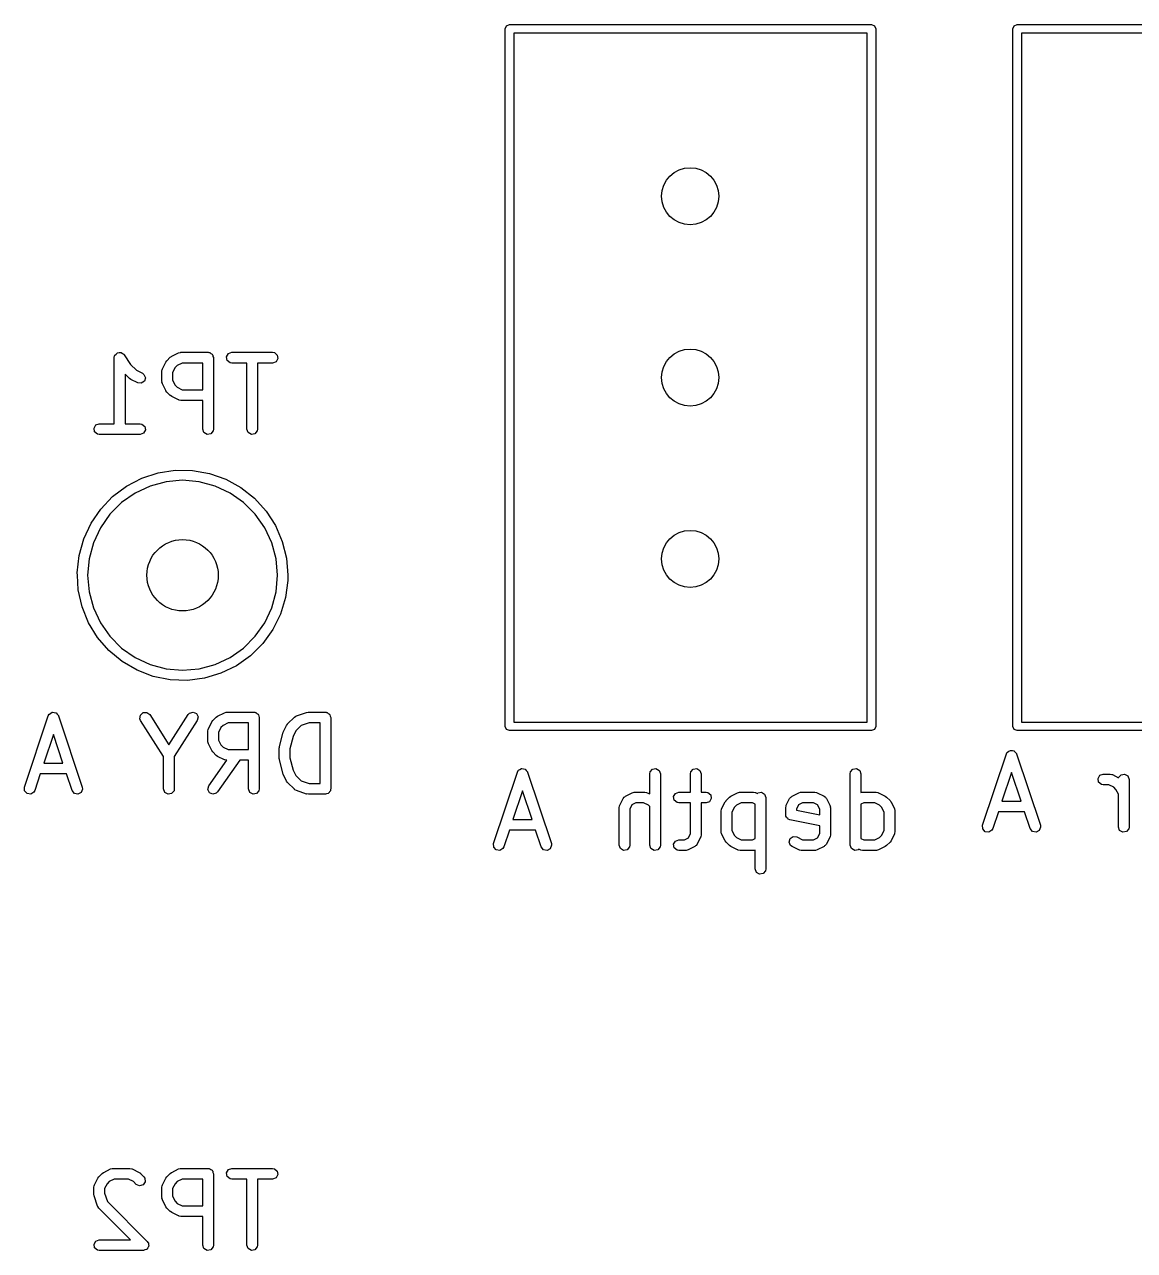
# Model space of a CAD drawing. Extents: x 62 to 228, y -146 to -46.
# Drawn here: x 82.88 to 98.42, y -129.47 to -112.3 of the extents above; entities that cross this region are included whole.
import ezdxf

# ---------------------------------------------------------------- set-up
doc = ezdxf.new("R2010")
doc.units = 0
doc.layers.add('BLACK', color=7, linetype='CONTINUOUS')

msp = doc.modelspace()

# ---------------------------------------------------------------- linework, layer by layer
at = {"layer": 'BLACK', "linetype": 'CONTINUOUS'}
for p, q in [((89.6101, -112.361), (89.6277, -112.319)), ((89.6101, -122.131), (89.6101, -112.361)), ((89.6277, -112.319), (89.6701, -112.301)), ((89.6701, -112.301), (94.7401, -112.301)), ((89.7301, -112.421), (89.7301, -122.071)), ((94.6801, -112.421), (89.7301, -112.421)), ((94.6801, -122.071), (94.6801, -112.421)), ((94.7401, -112.301), (94.7825, -112.319)), ((94.7825, -112.319), (94.8001, -112.361)), ((94.8001, -112.361), (94.8001, -122.131)), ((96.7221, -112.361), (96.7397, -112.319)), ((96.7221, -122.131), (96.7221, -112.361)), ((96.7397, -112.319), (96.7821, -112.301)), ((96.7821, -112.301), (101.852, -112.301)), ((96.8421, -112.421), (96.8421, -122.071)), ((101.792, -112.421), (96.8421, -112.421)), ((84.1413, -116.938), (84.1418, -116.934)), ((84.1418, -116.934), (84.1576, -116.919)), ((84.1576, -116.919), (84.1715, -116.902)), ((84.1715, -116.902), (84.1758, -116.902)), ((84.1758, -116.902), (84.1789, -116.899)), ((84.1789, -116.899), (84.2006, -116.897)), ((84.2006, -116.897), (84.2221, -116.894)), ((84.2221, -116.894), (84.2258, -116.896)), ((84.2258, -116.896), (84.2301, -116.895)), ((84.2301, -116.895), (84.2476, -116.908)), ((84.2476, -116.908), (84.2665, -116.919)), ((84.2665, -116.919), (84.268, -116.923)), ((84.268, -116.923), (84.2715, -116.926)), ((84.2715, -116.926), (84.3626, -117.062)), ((84.9374, -116.948), (85.0326, -116.9)), ((85.0326, -116.9), (85.0576, -116.893)), ((85.0576, -116.893), (85.062, -116.894)), ((85.062, -116.894), (85.0662, -116.892)), ((85.0662, -116.892), (85.4471, -116.892)), ((85.4471, -116.892), (85.4569, -116.894)), ((85.4569, -116.894), (85.4602, -116.894)), ((85.4602, -116.894), (85.4631, -116.895)), ((85.4631, -116.895), (85.4728, -116.897)), ((85.4728, -116.897), (85.4877, -116.909)), ((85.4877, -116.909), (85.5046, -116.919)), ((85.5046, -116.919), (85.5069, -116.926)), ((85.5069, -116.926), (85.5121, -116.93)), ((85.5121, -116.93), (85.5155, -116.949)), ((85.7066, -116.954), (85.7323, -116.91)), ((85.7323, -116.91), (85.7805, -116.892)), ((85.7805, -116.892), (86.3519, -116.892)), ((86.3519, -116.892), (86.3776, -116.897)), ((86.3776, -116.897), (86.4169, -116.93)), ((86.4169, -116.93), (86.4258, -116.98)), ((84.134, -116.967), (84.1386, -116.942)), ((84.134, -117.892), (84.134, -116.967)), ((84.1386, -116.942), (84.1413, -116.938)), ((84.3626, -117.062), (84.444, -117.144)), ((84.8086, -117.124), (84.8563, -117.029)), ((84.8563, -117.029), (84.8696, -117.011)), ((84.8696, -117.011), (84.8703, -117.01)), ((84.8703, -117.01), (84.9179, -116.962)), ((84.9179, -116.962), (84.9363, -116.949)), ((84.9363, -116.949), (84.9374, -116.948)), ((85.0154, -117.077), (84.985, -117.107)), ((85.0839, -117.042), (85.0154, -117.077)), ((85.3721, -117.042), (85.0839, -117.042)), ((85.3721, -117.416), (85.3721, -117.042)), ((85.5155, -116.949), (85.5221, -116.967)), ((85.5221, -116.967), (85.5221, -117.967)), ((85.7155, -117.005), (85.7066, -116.954)), ((85.7548, -117.038), (85.7155, -117.005)), ((85.7805, -117.042), (85.7548, -117.038)), ((85.9912, -117.042), (85.7805, -117.042)), ((85.9912, -117.967), (85.9912, -117.042)), ((86.3519, -117.042), (86.1412, -117.042)), ((86.1412, -117.042), (86.1412, -117.967)), ((86.4001, -117.025), (86.3519, -117.042)), ((86.4258, -116.98), (86.4001, -117.025)), ((84.3465, -117.259), (84.284, -117.196)), ((84.284, -117.196), (84.284, -117.892)), ((84.348, -117.259), (84.3465, -117.259)), ((84.366, -117.273), (84.348, -117.259)), ((84.4612, -117.32), (84.366, -117.273)), ((84.444, -117.144), (84.5283, -117.186)), ((84.5283, -117.186), (84.5492, -117.202)), ((84.5492, -117.202), (84.5696, -117.249)), ((84.5696, -117.249), (84.555, -117.298)), ((84.8007, -117.158), (84.8052, -117.132)), ((84.8007, -117.301), (84.8007, -117.158)), ((84.8052, -117.132), (84.8081, -117.129)), ((84.8081, -117.129), (84.8086, -117.124)), ((84.985, -117.107), (84.9507, -117.176)), ((84.9507, -117.176), (84.9507, -117.283)), ((84.5122, -117.326), (84.4612, -117.32)), ((84.555, -117.298), (84.5122, -117.326)), ((84.8022, -117.305), (84.8007, -117.301)), ((84.8012, -117.309), (84.8022, -117.305)), ((84.8086, -117.334), (84.8012, -117.309)), ((84.8563, -117.429), (84.8086, -117.334)), ((84.8574, -117.431), (84.8563, -117.429)), ((84.8703, -117.449), (84.8574, -117.431)), ((84.9179, -117.497), (84.8703, -117.449)), ((84.9507, -117.283), (84.985, -117.352)), ((84.985, -117.352), (85.0154, -117.382)), ((85.0154, -117.382), (85.0839, -117.416)), ((85.0839, -117.416), (85.3721, -117.416)), ((84.9194, -117.497), (84.9179, -117.497)), ((84.9374, -117.511), (84.9194, -117.497)), ((85.0326, -117.558), (84.9374, -117.511)), ((85.0371, -117.559), (85.0326, -117.558)), ((85.0405, -117.562), (85.0371, -117.559)), ((85.0662, -117.566), (85.0405, -117.562)), ((85.3721, -117.566), (85.0662, -117.566)), ((85.3721, -117.967), (85.3721, -117.566)), ((83.8495, -117.954), (83.8751, -117.91)), ((83.8584, -118.005), (83.8495, -117.954)), ((83.8751, -117.91), (83.9233, -117.892)), ((83.9233, -117.892), (84.134, -117.892)), ((84.284, -117.892), (84.4948, -117.892)), ((84.4948, -117.892), (84.5204, -117.897)), ((84.5204, -117.897), (84.5597, -117.93)), ((84.5597, -117.93), (84.5686, -117.98)), ((83.8977, -118.038), (83.8584, -118.005)), ((83.9233, -118.042), (83.8977, -118.038)), ((84.4948, -118.042), (83.9233, -118.042)), ((84.543, -118.025), (84.4948, -118.042)), ((84.5686, -117.98), (84.543, -118.025)), ((85.3897, -118.016), (85.3721, -117.967)), ((85.4341, -118.041), (85.3897, -118.016)), ((85.4846, -118.032), (85.4341, -118.041)), ((85.5176, -117.993), (85.4846, -118.032)), ((85.5221, -117.967), (85.5176, -117.993)), ((86.0087, -118.016), (85.9912, -117.967)), ((86.0532, -118.041), (86.0087, -118.016)), ((86.1037, -118.032), (86.0532, -118.041)), ((86.1367, -117.993), (86.1037, -118.032)), ((86.1412, -117.967), (86.1367, -117.993)), ((84.5184, -118.655), (84.7482, -118.58)), ((84.7482, -118.58), (84.9871, -118.544)), ((84.9871, -118.544), (85.2288, -118.547)), ((85.2288, -118.547), (85.4668, -118.589)), ((85.4668, -118.589), (85.6946, -118.67)), ((84.1107, -118.912), (84.304, -118.767)), ((84.304, -118.767), (84.5184, -118.655)), ((84.6351, -118.765), (84.425, -118.863)), ((84.859, -118.705), (84.6351, -118.765)), ((85.09, -118.685), (84.859, -118.705)), ((85.321, -118.705), (85.09, -118.685)), ((85.5449, -118.765), (85.321, -118.705)), ((85.755, -118.863), (85.5449, -118.765)), ((85.6946, -118.67), (85.9063, -118.786)), ((85.9063, -118.786), (86.0959, -118.936)), ((83.9437, -119.087), (84.1107, -118.912)), ((84.425, -118.863), (84.2351, -118.996)), ((85.9449, -118.996), (85.755, -118.863)), ((86.0959, -118.936), (86.2586, -119.115)), ((83.8075, -119.286), (83.9437, -119.087)), ((84.0711, -119.16), (83.9381, -119.35)), ((84.2351, -118.996), (84.0711, -119.16)), ((86.1089, -119.16), (85.9449, -118.996)), ((86.2419, -119.35), (86.1089, -119.16)), ((86.2586, -119.115), (86.3899, -119.318)), ((83.7057, -119.506), (83.8075, -119.286)), ((86.3899, -119.318), (86.4863, -119.54)), ((83.6411, -119.739), (83.7057, -119.506)), ((83.9381, -119.35), (83.8402, -119.56)), ((86.3398, -119.56), (86.2419, -119.35)), ((83.8402, -119.56), (83.7801, -119.784)), ((86.3999, -119.784), (86.3398, -119.56)), ((86.4863, -119.54), (86.5452, -119.774)), ((83.6154, -119.979), (83.6411, -119.739)), ((83.7801, -119.784), (83.7599, -120.015)), ((86.4201, -120.015), (86.3999, -119.784)), ((86.5452, -119.774), (86.565, -120.015)), ((83.6175, -120.015), (83.6154, -119.979)), ((83.6294, -120.22), (83.6175, -120.015)), ((83.7599, -120.015), (83.7801, -120.246)), ((86.3999, -120.246), (86.4201, -120.015)), ((86.565, -120.015), (86.5632, -120.087)), ((86.5632, -120.087), (86.5317, -120.327)), ((83.6825, -120.456), (83.6294, -120.22)), ((83.7801, -120.246), (83.8402, -120.47)), ((86.3398, -120.47), (86.3999, -120.246)), ((86.5317, -120.327), (86.4614, -120.558)), ((83.7734, -120.68), (83.6825, -120.456)), ((83.8402, -120.47), (83.9381, -120.68)), ((86.2419, -120.68), (86.3398, -120.47)), ((83.8997, -120.886), (83.7734, -120.68)), ((83.9381, -120.68), (84.0711, -120.87)), ((86.1089, -120.87), (86.2419, -120.68)), ((86.4614, -120.558), (86.3543, -120.775)), ((84.0711, -120.87), (84.2351, -121.034)), ((85.9449, -121.034), (86.1089, -120.87)), ((86.3543, -120.775), (86.2133, -120.971)), ((84.058, -121.069), (83.8997, -120.886)), ((84.2351, -121.034), (84.425, -121.167)), ((85.755, -121.167), (85.9449, -121.034)), ((86.2133, -120.971), (86.042, -121.142)), ((84.244, -121.223), (84.058, -121.069)), ((84.4527, -121.345), (84.244, -121.223)), ((84.425, -121.167), (84.6351, -121.265)), ((85.5449, -121.265), (85.755, -121.167)), ((86.042, -121.142), (85.8453, -121.282)), ((84.6785, -121.431), (84.4527, -121.345)), ((84.6351, -121.265), (84.859, -121.325)), ((84.859, -121.325), (85.09, -121.345)), ((85.09, -121.345), (85.321, -121.325)), ((85.321, -121.325), (85.5449, -121.265)), ((85.6282, -121.388), (85.3967, -121.458)), ((85.8453, -121.282), (85.6282, -121.388)), ((84.9154, -121.48), (84.6785, -121.431)), ((85.1569, -121.488), (84.9154, -121.48)), ((85.3967, -121.458), (85.1569, -121.488)), ((82.876, -122.984), (83.2093, -121.984)), ((83.2093, -121.984), (83.2217, -121.961)), ((83.2217, -121.961), (83.2236, -121.96)), ((83.2236, -121.96), (83.2244, -121.958)), ((83.2244, -121.958), (83.2452, -121.946)), ((83.2452, -121.946), (83.2654, -121.934)), ((83.2654, -121.934), (83.2676, -121.934)), ((83.2676, -121.934), (83.2695, -121.933)), ((83.2695, -121.933), (83.2927, -121.938)), ((83.2927, -121.938), (83.3162, -121.941)), ((83.3162, -121.941), (83.3176, -121.943)), ((83.3176, -121.943), (83.3197, -121.943)), ((83.3197, -121.943), (83.3345, -121.962)), ((83.3345, -121.962), (83.3502, -121.98)), ((83.3502, -121.98), (83.3503, -121.982)), ((83.3503, -121.982), (83.3516, -121.984)), ((83.3516, -121.984), (83.685, -122.984)), ((84.493, -122.024), (84.4997, -121.973)), ((84.5029, -122.048), (84.493, -122.024)), ((84.4997, -121.973), (84.5375, -121.938)), ((84.8245, -122.553), (84.5029, -122.048)), ((84.5375, -121.938), (84.5888, -121.936)), ((84.5888, -121.936), (84.6295, -121.967)), ((84.6295, -121.967), (84.8995, -122.391)), ((84.8995, -122.391), (85.1696, -121.967)), ((85.2961, -122.048), (84.9745, -122.553)), ((85.1696, -121.967), (85.1872, -121.948)), ((85.1872, -121.948), (85.2361, -121.932)), ((85.2361, -121.932), (85.2835, -121.952)), ((85.2835, -121.952), (85.3072, -121.998)), ((85.3072, -121.998), (85.2961, -122.048)), ((85.4515, -122.164), (85.4991, -122.069)), ((85.4991, -122.069), (85.5125, -122.051)), ((85.5125, -122.051), (85.5132, -122.05)), ((85.5132, -122.05), (85.5608, -122.002)), ((85.5608, -122.002), (85.5791, -121.989)), ((85.5791, -121.989), (85.5803, -121.988)), ((85.5803, -121.988), (85.6755, -121.94)), ((85.7268, -122.082), (85.6582, -122.117)), ((85.6755, -121.94), (85.7005, -121.933)), ((85.7005, -121.933), (85.7048, -121.934)), ((85.7048, -121.934), (85.709, -121.932)), ((85.709, -121.932), (86.09, -121.932)), ((86.015, -122.082), (85.7268, -122.082)), ((86.015, -122.456), (86.015, -122.082)), ((86.09, -121.932), (86.0997, -121.934)), ((86.0997, -121.934), (86.103, -121.934)), ((86.103, -121.934), (86.1059, -121.935)), ((86.1059, -121.935), (86.1157, -121.937)), ((86.1157, -121.937), (86.1306, -121.949)), ((86.1306, -121.949), (86.1475, -121.959)), ((86.1475, -121.959), (86.1498, -121.966)), ((86.1498, -121.966), (86.155, -121.97)), ((86.155, -121.97), (86.1583, -121.989)), ((86.1583, -121.989), (86.165, -122.007)), ((86.165, -122.007), (86.165, -123.007)), ((86.5608, -122.097), (86.656, -122.002)), ((86.656, -122.002), (86.6774, -121.987)), ((86.6774, -121.987), (86.6818, -121.987)), ((86.6818, -121.987), (86.6853, -121.984)), ((86.6853, -121.984), (86.8282, -121.936)), ((86.8641, -122.082), (86.7496, -122.121)), ((86.8282, -121.936), (86.8504, -121.933)), ((86.8504, -121.933), (86.8519, -121.932)), ((86.8519, -121.932), (87.09, -121.932)), ((87.015, -122.082), (86.8641, -122.082)), ((87.015, -122.932), (87.015, -122.082)), ((87.09, -121.932), (87.0997, -121.934)), ((87.0997, -121.934), (87.103, -121.934)), ((87.103, -121.934), (87.1059, -121.935)), ((87.1059, -121.935), (87.1157, -121.937)), ((87.1157, -121.937), (87.1306, -121.949)), ((87.1306, -121.949), (87.1475, -121.959)), ((87.1475, -121.959), (87.1498, -121.966)), ((87.1498, -121.966), (87.155, -121.97)), ((87.155, -121.97), (87.1583, -121.989)), ((87.1583, -121.989), (87.165, -122.007)), ((87.165, -122.007), (87.165, -123.007)), ((89.7301, -122.071), (94.6801, -122.071)), ((96.8421, -122.071), (101.792, -122.071)), ((83.2805, -122.245), (83.1464, -122.647)), ((83.4145, -122.647), (83.2805, -122.245)), ((85.4436, -122.198), (85.4481, -122.172)), ((85.4436, -122.341), (85.4436, -122.198)), ((85.4481, -122.172), (85.451, -122.169)), ((85.451, -122.169), (85.4515, -122.164)), ((85.6278, -122.147), (85.5936, -122.216)), ((85.5936, -122.216), (85.5936, -122.323)), ((85.6582, -122.117), (85.6278, -122.147)), ((86.4458, -122.418), (86.4934, -122.227)), ((86.4934, -122.227), (86.4987, -122.215)), ((86.4987, -122.215), (86.4991, -122.212)), ((86.4991, -122.212), (86.5467, -122.117)), ((86.5467, -122.117), (86.5601, -122.099)), ((86.5601, -122.099), (86.5608, -122.097)), ((86.6754, -122.195), (86.637, -122.272)), ((86.7496, -122.121), (86.6754, -122.195)), ((89.6277, -122.174), (89.6101, -122.131)), ((89.6701, -122.191), (89.6277, -122.174)), ((94.7401, -122.191), (89.6701, -122.191)), ((94.7825, -122.174), (94.7401, -122.191)), ((94.8001, -122.131), (94.7825, -122.174)), ((96.7397, -122.174), (96.7221, -122.131)), ((96.7821, -122.191), (96.7397, -122.174)), ((101.852, -122.191), (96.7821, -122.191)), ((85.4451, -122.345), (85.4436, -122.341)), ((85.4441, -122.349), (85.4451, -122.345)), ((85.4515, -122.374), (85.4441, -122.349)), ((85.4991, -122.469), (85.4515, -122.374)), ((85.5936, -122.323), (85.6278, -122.392)), ((85.6278, -122.392), (85.6582, -122.422)), ((85.6582, -122.422), (85.7268, -122.456)), ((86.4436, -122.436), (86.4462, -122.421)), ((86.4462, -122.421), (86.4458, -122.418)), ((86.637, -122.272), (86.5936, -122.445)), ((84.8245, -123.007), (84.8245, -122.553)), ((84.9745, -122.553), (84.9745, -123.007)), ((85.5003, -122.471), (85.4991, -122.469)), ((85.5132, -122.489), (85.5003, -122.471)), ((85.5608, -122.537), (85.5132, -122.489)), ((85.5623, -122.537), (85.5608, -122.537)), ((85.5803, -122.551), (85.5623, -122.537)), ((85.6755, -122.598), (85.5803, -122.551)), ((85.68, -122.599), (85.6755, -122.598)), ((85.6834, -122.602), (85.68, -122.599)), ((85.7268, -122.456), (86.015, -122.456)), ((86.4436, -122.579), (86.4436, -122.436)), ((86.4448, -122.582), (86.4436, -122.579)), ((86.4458, -122.597), (86.4448, -122.582)), ((86.4934, -122.787), (86.4458, -122.597)), ((86.5936, -122.445), (86.5936, -122.57)), ((86.5936, -122.57), (86.637, -122.743)), ((96.2968, -123.517), (96.6302, -122.517)), ((96.6302, -122.517), (96.6426, -122.494)), ((96.6426, -122.494), (96.6444, -122.493)), ((96.6444, -122.493), (96.6452, -122.491)), ((96.6452, -122.491), (96.666, -122.48)), ((96.666, -122.48), (96.6863, -122.467)), ((96.6863, -122.467), (96.6884, -122.468)), ((96.6884, -122.468), (96.6903, -122.467)), ((96.6903, -122.467), (96.7135, -122.471)), ((96.7135, -122.471), (96.737, -122.475)), ((96.737, -122.475), (96.7385, -122.476)), ((96.7385, -122.476), (96.7406, -122.477)), ((96.7406, -122.477), (96.7553, -122.495)), ((96.7553, -122.495), (96.7711, -122.513)), ((96.7711, -122.513), (96.7711, -122.515)), ((96.7711, -122.515), (96.7725, -122.517)), ((96.7725, -122.517), (97.1058, -123.517)), ((83.1464, -122.647), (83.4145, -122.647)), ((85.4571, -122.964), (85.708, -122.606)), ((85.891, -122.606), (85.58, -123.05)), ((85.708, -122.606), (85.6834, -122.602)), ((86.015, -122.606), (85.891, -122.606)), ((86.015, -123.007), (86.015, -122.606)), ((86.637, -122.743), (86.6754, -122.82)), ((89.4467, -123.771), (89.7801, -122.771)), ((89.7801, -122.771), (89.7925, -122.748)), ((89.7925, -122.748), (89.7943, -122.747)), ((89.7943, -122.747), (89.7951, -122.745)), ((89.7951, -122.745), (89.816, -122.734)), ((89.816, -122.734), (89.8362, -122.721)), ((89.8362, -122.721), (89.8383, -122.722)), ((89.8383, -122.722), (89.8402, -122.721)), ((89.8402, -122.721), (89.8635, -122.725)), ((89.8635, -122.725), (89.8869, -122.729)), ((89.8869, -122.729), (89.8884, -122.73)), ((89.8884, -122.73), (89.8905, -122.731)), ((89.8905, -122.731), (89.9052, -122.749)), ((89.9052, -122.749), (89.921, -122.767)), ((89.921, -122.767), (89.921, -122.769)), ((89.921, -122.769), (89.9224, -122.771)), ((89.9224, -122.771), (90.2557, -123.771)), ((91.6334, -122.795), (91.6379, -122.769)), ((91.6379, -122.769), (91.6709, -122.73)), ((91.6709, -122.73), (91.7214, -122.721)), ((91.7214, -122.721), (91.7658, -122.747)), ((91.7658, -122.747), (91.7834, -122.795)), ((92.2048, -122.795), (92.2093, -122.769)), ((92.2093, -122.769), (92.2423, -122.73)), ((92.2423, -122.73), (92.2928, -122.721)), ((92.2928, -122.721), (92.3372, -122.747)), ((92.3372, -122.747), (92.3548, -122.795)), ((94.4429, -122.795), (94.4474, -122.769)), ((94.4474, -122.769), (94.4804, -122.73)), ((94.4804, -122.73), (94.5309, -122.721)), ((94.5309, -122.721), (94.5753, -122.747)), ((94.5753, -122.747), (94.5929, -122.795)), ((83.0964, -122.797), (83.0183, -123.031)), ((83.4645, -122.797), (83.0964, -122.797)), ((83.5427, -123.031), (83.4645, -122.797)), ((86.4954, -122.79), (86.4934, -122.787)), ((86.4991, -122.803), (86.4954, -122.79)), ((86.5467, -122.898), (86.4991, -122.803)), ((86.5479, -122.899), (86.5467, -122.898)), ((86.5608, -122.918), (86.5479, -122.899)), ((86.656, -123.013), (86.5608, -122.918)), ((86.6754, -122.82), (86.7496, -122.894)), ((86.7496, -122.894), (86.8641, -122.932)), ((86.8641, -122.932), (87.015, -122.932)), ((91.6334, -123.078), (91.6334, -122.795)), ((91.7834, -122.795), (91.7834, -123.795)), ((92.2048, -123.053), (92.2048, -122.795)), ((92.3548, -122.795), (92.3548, -123.053)), ((94.4429, -123.795), (94.4429, -122.795)), ((94.5929, -122.795), (94.5929, -123.057)), ((96.7013, -122.778), (96.5673, -123.18)), ((96.8354, -123.18), (96.7013, -122.778)), ((97.9132, -122.861), (97.9388, -122.817)), ((97.9221, -122.912), (97.9132, -122.861)), ((97.9614, -122.945), (97.9221, -122.912)), ((97.9388, -122.817), (97.987, -122.799)), ((97.987, -122.799), (98.0823, -122.799)), ((98.0823, -122.799), (98.1079, -122.804)), ((98.1079, -122.804), (98.1114, -122.807)), ((98.1114, -122.807), (98.1158, -122.807)), ((98.1158, -122.807), (98.202, -122.85)), ((98.202, -122.85), (98.2023, -122.848)), ((98.2023, -122.848), (98.2352, -122.809)), ((98.2352, -122.809), (98.2858, -122.8)), ((98.2858, -122.8), (98.3302, -122.826)), ((98.3302, -122.826), (98.3477, -122.874)), ((98.3477, -122.874), (98.3477, -123.541)), ((82.8774, -123.035), (82.876, -122.984)), ((82.9114, -123.073), (82.8774, -123.035)), ((82.9622, -123.081), (82.9114, -123.073)), ((83.0059, -123.054), (82.9622, -123.081)), ((83.0183, -123.031), (83.0059, -123.054)), ((83.5745, -123.071), (83.5427, -123.031)), ((83.6248, -123.082), (83.5745, -123.071)), ((83.6699, -123.057), (83.6248, -123.082)), ((83.6888, -123.009), (83.6699, -123.057)), ((83.685, -122.984), (83.6888, -123.009)), ((84.8421, -123.056), (84.8245, -123.007)), ((84.8865, -123.081), (84.8421, -123.056)), ((84.937, -123.072), (84.8865, -123.081)), ((84.97, -123.033), (84.937, -123.072)), ((84.9745, -123.007), (84.97, -123.033)), ((85.4439, -123.014), (85.4571, -122.964)), ((85.4655, -123.06), (85.4439, -123.014)), ((85.512, -123.082), (85.4655, -123.06)), ((85.5616, -123.069), (85.512, -123.082)), ((85.58, -123.05), (85.5616, -123.069)), ((86.0325, -123.056), (86.015, -123.007)), ((86.077, -123.081), (86.0325, -123.056)), ((86.1275, -123.072), (86.077, -123.081)), ((86.1605, -123.033), (86.1275, -123.072)), ((86.165, -123.007), (86.1605, -123.033)), ((86.6601, -123.015), (86.656, -123.013)), ((86.6624, -123.019), (86.6601, -123.015)), ((86.6853, -123.031), (86.6624, -123.019)), ((86.8282, -123.079), (86.6853, -123.031)), ((86.8298, -123.078), (86.8282, -123.079)), ((86.8519, -123.082), (86.8298, -123.078)), ((87.09, -123.082), (86.8519, -123.082)), ((87.1083, -123.076), (87.09, -123.082)), ((87.1275, -123.072), (87.1083, -123.076)), ((87.1319, -123.067), (87.1275, -123.072)), ((87.1382, -123.065), (87.1319, -123.067)), ((87.148, -123.048), (87.1382, -123.065)), ((87.1605, -123.033), (87.148, -123.048)), ((87.1622, -123.023), (87.1605, -123.033)), ((87.1639, -123.02), (87.1622, -123.023)), ((87.165, -123.007), (87.1633, -123.017)), ((87.1633, -123.017), (87.1639, -123.02)), ((89.8512, -123.032), (89.7172, -123.434)), ((89.9853, -123.434), (89.8512, -123.032)), ((91.2861, -123.117), (91.2939, -123.109)), ((91.2939, -123.109), (91.3891, -123.061)), ((91.3891, -123.061), (91.4141, -123.054)), ((91.4141, -123.054), (91.4184, -123.055)), ((91.4184, -123.055), (91.4226, -123.053)), ((91.4226, -123.053), (91.5655, -123.053)), ((91.5655, -123.053), (91.5912, -123.058)), ((91.5912, -123.058), (91.5946, -123.061)), ((91.5946, -123.061), (91.599, -123.061)), ((91.599, -123.061), (91.6334, -123.078)), ((91.9678, -123.115), (91.9935, -123.071)), ((91.9767, -123.166), (91.9678, -123.115)), ((91.9935, -123.071), (92.0417, -123.053)), ((92.0417, -123.053), (92.2048, -123.053)), ((92.3548, -123.053), (92.4226, -123.053)), ((92.4226, -123.053), (92.4483, -123.058)), ((92.4483, -123.058), (92.4876, -123.091)), ((92.4876, -123.091), (92.4965, -123.141)), ((92.7506, -123.123), (92.7689, -123.11)), ((92.7689, -123.11), (92.7701, -123.109)), ((92.7701, -123.109), (92.8653, -123.061)), ((92.8653, -123.061), (92.8903, -123.054)), ((92.8903, -123.054), (92.8946, -123.055)), ((92.8946, -123.055), (92.8988, -123.053)), ((92.8988, -123.053), (93.0893, -123.053)), ((93.0893, -123.053), (93.115, -123.058)), ((93.115, -123.058), (93.1184, -123.061)), ((93.1184, -123.061), (93.1229, -123.061)), ((93.1229, -123.061), (93.1412, -123.07)), ((93.1412, -123.07), (93.1471, -123.063)), ((93.1471, -123.063), (93.1976, -123.054)), ((93.1976, -123.054), (93.242, -123.08)), ((93.242, -123.08), (93.2596, -123.128)), ((93.6195, -123.117), (93.6272, -123.109)), ((93.6272, -123.109), (93.7224, -123.061)), ((93.7224, -123.061), (93.7474, -123.054)), ((93.7474, -123.054), (93.7518, -123.055)), ((93.7518, -123.055), (93.756, -123.053)), ((93.756, -123.053), (93.9465, -123.053)), ((93.9465, -123.053), (93.9721, -123.058)), ((93.9721, -123.058), (93.9755, -123.061)), ((93.9755, -123.061), (93.98, -123.061)), ((93.98, -123.061), (94.0752, -123.109)), ((94.0752, -123.109), (94.0962, -123.124)), ((94.5929, -123.057), (94.6045, -123.054)), ((94.6045, -123.054), (94.6089, -123.055)), ((94.6089, -123.055), (94.6131, -123.053)), ((94.6131, -123.053), (94.8036, -123.053)), ((94.8036, -123.053), (94.8293, -123.058)), ((94.8293, -123.058), (94.8327, -123.061)), ((94.8327, -123.061), (94.8371, -123.061)), ((94.8371, -123.061), (94.9324, -123.109)), ((94.9324, -123.109), (94.9504, -123.122)), ((97.987, -122.949), (97.9614, -122.945)), ((98.0646, -122.949), (97.987, -122.949)), ((98.1331, -122.983), (98.0646, -122.949)), ((98.1635, -123.014), (98.1331, -122.983)), ((98.1977, -123.082), (98.1635, -123.014)), ((98.1977, -123.541), (98.1977, -123.082)), ((91.2048, -123.271), (91.2093, -123.245)), ((91.2048, -123.795), (91.2048, -123.271)), ((91.2093, -123.245), (91.2122, -123.242)), ((91.2122, -123.242), (91.2127, -123.237)), ((91.2127, -123.237), (91.2603, -123.142)), ((91.2603, -123.142), (91.2758, -123.121)), ((91.2758, -123.121), (91.2861, -123.117)), ((91.3833, -123.232), (91.3548, -123.289)), ((91.4404, -123.203), (91.3833, -123.232)), ((91.5478, -123.203), (91.4404, -123.203)), ((91.6163, -123.237), (91.5478, -123.203)), ((91.6334, -123.254), (91.6163, -123.237)), ((91.6334, -123.795), (91.6334, -123.254)), ((92.016, -123.199), (91.9767, -123.166)), ((92.0417, -123.203), (92.016, -123.199)), ((92.2048, -123.203), (92.0417, -123.203)), ((92.2048, -123.634), (92.2048, -123.203)), ((92.4226, -123.203), (92.3548, -123.203)), ((92.3548, -123.203), (92.3548, -123.652)), ((92.4709, -123.186), (92.4226, -123.203)), ((92.4965, -123.141), (92.4709, -123.186)), ((92.6408, -123.29), (92.6413, -123.285)), ((92.6413, -123.285), (92.6889, -123.19)), ((92.6889, -123.19), (92.7023, -123.172)), ((92.7023, -123.172), (92.7029, -123.17)), ((92.7029, -123.17), (92.7506, -123.123)), ((92.8176, -123.268), (92.7834, -123.336)), ((92.848, -123.237), (92.8176, -123.268)), ((92.9165, -123.203), (92.848, -123.237)), ((93.0716, -123.203), (92.9165, -123.203)), ((93.1096, -123.222), (93.0716, -123.203)), ((93.1096, -123.701), (93.1096, -123.222)), ((93.2596, -123.128), (93.2596, -124.128)), ((93.5381, -123.271), (93.5426, -123.245)), ((93.5381, -123.366), (93.5381, -123.271)), ((93.5426, -123.245), (93.5455, -123.242)), ((93.5455, -123.242), (93.546, -123.237)), ((93.546, -123.237), (93.5937, -123.142)), ((93.5937, -123.142), (93.6092, -123.121)), ((93.6092, -123.121), (93.6195, -123.117)), ((93.7166, -123.232), (93.6881, -123.289)), ((93.7737, -123.203), (93.7166, -123.232)), ((93.9288, -123.203), (93.7737, -123.203)), ((93.9858, -123.232), (93.9288, -123.203)), ((94.0143, -123.289), (93.9858, -123.232)), ((94.0962, -123.124), (94.1006, -123.134)), ((94.1006, -123.134), (94.1088, -123.142)), ((94.1088, -123.142), (94.1564, -123.237)), ((94.1564, -123.237), (94.1638, -123.262)), ((94.1638, -123.262), (94.1628, -123.267)), ((94.1628, -123.267), (94.1643, -123.271)), ((94.1643, -123.271), (94.1643, -123.652)), ((94.6308, -123.203), (94.5929, -123.222)), ((94.5929, -123.222), (94.5929, -123.701)), ((94.7859, -123.203), (94.6308, -123.203)), ((94.8544, -123.237), (94.7859, -123.203)), ((94.8848, -123.268), (94.8544, -123.237)), ((94.9191, -123.336), (94.8848, -123.268)), ((94.9504, -123.122), (94.9519, -123.123)), ((94.9519, -123.123), (94.9995, -123.17)), ((94.9995, -123.17), (95.0123, -123.189)), ((95.0123, -123.189), (95.0135, -123.19)), ((95.0135, -123.19), (95.0612, -123.285)), ((95.0612, -123.285), (95.0686, -123.31)), ((96.5673, -123.18), (96.8354, -123.18)), ((89.7172, -123.434), (89.9853, -123.434)), ((91.3548, -123.289), (91.3548, -123.795)), ((92.6334, -123.319), (92.6379, -123.293)), ((92.6334, -123.604), (92.6334, -123.319)), ((92.6379, -123.293), (92.6408, -123.29)), ((92.7834, -123.336), (92.7834, -123.587)), ((93.5424, -123.378), (93.5381, -123.366)), ((93.5421, -123.39), (93.5424, -123.378)), ((93.5509, -123.401), (93.5421, -123.39)), ((93.5557, -123.414), (93.5509, -123.401)), ((93.5664, -123.421), (93.5557, -123.414)), ((93.5741, -123.43), (93.5664, -123.421)), ((93.5984, -123.44), (93.5741, -123.43)), ((94.0143, -123.523), (93.5984, -123.44)), ((93.6881, -123.289), (93.6881, -123.305)), ((93.6881, -123.305), (94.0143, -123.37)), ((94.0143, -123.37), (94.0143, -123.289)), ((94.9191, -123.587), (94.9191, -123.336)), ((95.0686, -123.31), (95.0675, -123.314)), ((95.0675, -123.314), (95.0691, -123.319)), ((95.0691, -123.319), (95.0691, -123.604)), ((96.5173, -123.33), (96.4391, -123.564)), ((96.8854, -123.33), (96.5173, -123.33)), ((96.9635, -123.564), (96.8854, -123.33)), ((89.6672, -123.584), (89.589, -123.818)), ((90.0353, -123.584), (89.6672, -123.584)), ((90.1134, -123.818), (90.0353, -123.584)), ((92.6349, -123.609), (92.6334, -123.604)), ((92.6339, -123.613), (92.6349, -123.609)), ((92.6413, -123.638), (92.6339, -123.613)), ((92.7834, -123.587), (92.8176, -123.655)), ((94.0143, -123.634), (94.0143, -123.523)), ((94.8848, -123.655), (94.9191, -123.587)), ((95.0646, -123.63), (95.0617, -123.633)), ((95.0691, -123.604), (95.0646, -123.63)), ((96.2982, -123.568), (96.2968, -123.517)), ((96.3323, -123.607), (96.2982, -123.568)), ((96.383, -123.614), (96.3323, -123.607)), ((96.4267, -123.587), (96.383, -123.614)), ((96.4391, -123.564), (96.4267, -123.587)), ((96.9954, -123.605), (96.9635, -123.564)), ((97.0456, -123.615), (96.9954, -123.605)), ((97.0908, -123.591), (97.0456, -123.615)), ((97.1096, -123.543), (97.0908, -123.591)), ((97.1058, -123.517), (97.1096, -123.543)), ((98.2153, -123.589), (98.1977, -123.541)), ((98.2597, -123.615), (98.2153, -123.589)), ((98.3102, -123.606), (98.2597, -123.615)), ((98.3432, -123.566), (98.3102, -123.606)), ((98.3477, -123.541), (98.3432, -123.566)), ((89.4481, -123.822), (89.4467, -123.771)), ((90.2595, -123.797), (90.2407, -123.845)), ((90.2557, -123.771), (90.2595, -123.797)), ((91.2223, -123.843), (91.2048, -123.795)), ((91.3548, -123.795), (91.3503, -123.82)), ((91.6509, -123.843), (91.6334, -123.795)), ((91.7834, -123.795), (91.7788, -123.82)), ((91.9678, -123.782), (91.9935, -123.737)), ((91.9767, -123.832), (91.9678, -123.782)), ((91.9935, -123.737), (92.0417, -123.72)), ((92.0417, -123.72), (92.1192, -123.72)), ((92.1192, -123.72), (92.1763, -123.691)), ((92.1763, -123.691), (92.2048, -123.634)), ((92.2837, -123.802), (92.2734, -123.806)), ((92.2993, -123.781), (92.2837, -123.802)), ((92.3469, -123.685), (92.2993, -123.781)), ((92.3474, -123.681), (92.3469, -123.685)), ((92.3503, -123.678), (92.3474, -123.681)), ((92.3548, -123.652), (92.3503, -123.678)), ((92.6889, -123.733), (92.6413, -123.638)), ((92.6901, -123.734), (92.6889, -123.733)), ((92.7029, -123.753), (92.6901, -123.734)), ((92.7506, -123.8), (92.7029, -123.753)), ((92.752, -123.801), (92.7506, -123.8)), ((92.7701, -123.814), (92.752, -123.801)), ((92.8176, -123.655), (92.848, -123.686)), ((92.848, -123.686), (92.9165, -123.72)), ((92.9165, -123.72), (93.0716, -123.72)), ((93.0716, -123.72), (93.1096, -123.701)), ((93.5859, -123.752), (93.6005, -123.702)), ((93.6063, -123.799), (93.5859, -123.752)), ((93.6005, -123.702), (93.6433, -123.674)), ((93.6272, -123.814), (93.6063, -123.799)), ((93.6433, -123.674), (93.6943, -123.68)), ((93.6943, -123.68), (93.7737, -123.72)), ((93.7737, -123.72), (93.9288, -123.72)), ((93.9288, -123.72), (93.9858, -123.691)), ((93.9858, -123.691), (94.0143, -123.634)), ((94.0933, -123.802), (94.083, -123.806)), ((94.1088, -123.781), (94.0933, -123.802)), ((94.1564, -123.685), (94.1088, -123.781)), ((94.1569, -123.681), (94.1564, -123.685)), ((94.1598, -123.678), (94.1569, -123.681)), ((94.1643, -123.652), (94.1598, -123.678)), ((94.4604, -123.843), (94.4429, -123.795)), ((94.5929, -123.701), (94.6308, -123.72)), ((94.6308, -123.72), (94.7859, -123.72)), ((94.7859, -123.72), (94.8544, -123.686)), ((94.8544, -123.686), (94.8848, -123.655)), ((94.9519, -123.8), (94.9335, -123.813)), ((94.9995, -123.753), (94.9519, -123.8)), ((95.0002, -123.751), (94.9995, -123.753)), ((95.0135, -123.733), (95.0002, -123.751)), ((95.0612, -123.638), (95.0135, -123.733)), ((95.0617, -123.633), (95.0612, -123.638)), ((89.4822, -123.861), (89.4481, -123.822)), ((89.5329, -123.868), (89.4822, -123.861)), ((89.5766, -123.841), (89.5329, -123.868)), ((89.589, -123.818), (89.5766, -123.841)), ((90.1453, -123.859), (90.1134, -123.818)), ((90.1956, -123.869), (90.1453, -123.859)), ((90.2407, -123.845), (90.1956, -123.869)), ((91.2668, -123.869), (91.2223, -123.843)), ((91.3173, -123.86), (91.2668, -123.869)), ((91.3503, -123.82), (91.3173, -123.86)), ((91.6953, -123.869), (91.6509, -123.843)), ((91.7459, -123.86), (91.6953, -123.869)), ((91.7788, -123.82), (91.7459, -123.86)), ((92.016, -123.865), (91.9767, -123.832)), ((92.0417, -123.87), (92.016, -123.865)), ((92.1369, -123.87), (92.0417, -123.87)), ((92.1411, -123.868), (92.1369, -123.87)), ((92.1455, -123.869), (92.1411, -123.868)), ((92.1705, -123.862), (92.1455, -123.869)), ((92.2657, -123.814), (92.1705, -123.862)), ((92.2734, -123.806), (92.2657, -123.814)), ((92.8653, -123.862), (92.7701, -123.814)), ((92.8698, -123.862), (92.8653, -123.862)), ((92.8732, -123.865), (92.8698, -123.862)), ((92.8988, -123.87), (92.8732, -123.865)), ((93.0893, -123.87), (92.8988, -123.87)), ((93.0935, -123.868), (93.0893, -123.87)), ((93.0979, -123.869), (93.0935, -123.868)), ((93.1096, -123.866), (93.0979, -123.869)), ((93.1096, -124.128), (93.1096, -123.866)), ((93.7224, -123.862), (93.6272, -123.814)), ((93.7269, -123.862), (93.7224, -123.862)), ((93.7303, -123.865), (93.7269, -123.862)), ((93.756, -123.87), (93.7303, -123.865)), ((93.9465, -123.87), (93.756, -123.87)), ((93.9507, -123.868), (93.9465, -123.87)), ((93.955, -123.869), (93.9507, -123.868)), ((93.98, -123.862), (93.955, -123.869)), ((94.0752, -123.814), (93.98, -123.862)), ((94.083, -123.806), (94.0752, -123.814)), ((94.5049, -123.869), (94.4604, -123.843)), ((94.5554, -123.86), (94.5049, -123.869)), ((94.5613, -123.853), (94.5554, -123.86)), ((94.5796, -123.862), (94.5613, -123.853)), ((94.584, -123.862), (94.5796, -123.862)), ((94.5875, -123.865), (94.584, -123.862)), ((94.6131, -123.87), (94.5875, -123.865)), ((94.8036, -123.87), (94.6131, -123.87)), ((94.8078, -123.868), (94.8036, -123.87)), ((94.8122, -123.869), (94.8078, -123.868)), ((94.8371, -123.862), (94.8122, -123.869)), ((94.9324, -123.814), (94.8371, -123.862)), ((94.9335, -123.813), (94.9324, -123.814)), ((93.1271, -124.176), (93.1096, -124.128)), ((93.2596, -124.128), (93.255, -124.154)), ((93.1715, -124.202), (93.1271, -124.176)), ((93.2221, -124.193), (93.1715, -124.202)), ((93.255, -124.154), (93.2221, -124.193)), ((83.9179, -128.44), (83.9655, -128.392)), ((83.9655, -128.392), (83.9839, -128.379)), ((83.9839, -128.379), (83.985, -128.378)), ((83.985, -128.378), (84.0803, -128.33)), ((84.0803, -128.33), (84.1052, -128.323)), ((84.1052, -128.323), (84.1096, -128.324)), ((84.1096, -128.324), (84.1138, -128.322)), ((84.1138, -128.322), (84.3519, -128.322)), ((84.3519, -128.322), (84.3776, -128.327)), ((84.3776, -128.327), (84.381, -128.33)), ((84.381, -128.33), (84.3854, -128.33)), ((84.3854, -128.33), (84.4807, -128.378)), ((84.4807, -128.378), (84.4987, -128.391)), ((84.4987, -128.391), (84.5002, -128.392)), ((84.5002, -128.392), (84.5478, -128.44)), ((84.8703, -128.44), (84.9179, -128.392)), ((84.9179, -128.392), (84.9363, -128.379)), ((84.9363, -128.379), (84.9374, -128.378)), ((84.9374, -128.378), (85.0326, -128.33)), ((85.0326, -128.33), (85.0576, -128.323)), ((85.0576, -128.323), (85.062, -128.324)), ((85.062, -128.324), (85.0662, -128.322)), ((85.0662, -128.322), (85.4471, -128.322)), ((85.4471, -128.322), (85.4569, -128.324)), ((85.4569, -128.324), (85.4602, -128.324)), ((85.4602, -128.324), (85.4631, -128.325)), ((85.4631, -128.325), (85.4728, -128.327)), ((85.4728, -128.327), (85.4877, -128.339)), ((85.4877, -128.339), (85.5046, -128.349)), ((85.5046, -128.349), (85.5069, -128.356)), ((85.5069, -128.356), (85.5121, -128.36)), ((85.5121, -128.36), (85.5155, -128.379)), ((85.5155, -128.379), (85.5221, -128.397)), ((85.5221, -128.397), (85.5221, -129.397)), ((85.7066, -128.384), (85.7323, -128.34)), ((85.7155, -128.435), (85.7066, -128.384)), ((85.7548, -128.468), (85.7155, -128.435)), ((85.7323, -128.34), (85.7805, -128.322)), ((85.7805, -128.322), (86.3519, -128.322)), ((86.3519, -128.322), (86.3776, -128.327)), ((86.3776, -128.327), (86.4169, -128.36)), ((86.4258, -128.41), (86.4001, -128.455)), ((86.4169, -128.36), (86.4258, -128.41)), ((83.8483, -128.588), (83.8529, -128.562)), ((83.8483, -128.683), (83.8483, -128.588)), ((83.8529, -128.562), (83.8557, -128.559)), ((83.8557, -128.559), (83.8563, -128.554)), ((83.8563, -128.554), (83.9039, -128.459)), ((83.9039, -128.459), (83.9172, -128.441)), ((83.9172, -128.441), (83.9179, -128.44)), ((84.0326, -128.537), (83.9983, -128.606)), ((83.9983, -128.606), (83.9983, -128.671)), ((84.063, -128.507), (84.0326, -128.537)), ((84.1315, -128.472), (84.063, -128.507)), ((84.3342, -128.472), (84.1315, -128.472)), ((84.4027, -128.507), (84.3342, -128.472)), ((84.4417, -128.546), (84.4027, -128.507)), ((84.4882, -128.567), (84.4417, -128.546)), ((84.5378, -128.554), (84.4882, -128.567)), ((84.5672, -128.512), (84.5378, -128.554)), ((84.5478, -128.44), (84.5627, -128.461)), ((84.5627, -128.461), (84.5672, -128.512)), ((84.8007, -128.588), (84.8052, -128.562)), ((84.8007, -128.731), (84.8007, -128.588)), ((84.8052, -128.562), (84.8081, -128.559)), ((84.8081, -128.559), (84.8086, -128.554)), ((84.8086, -128.554), (84.8563, -128.459)), ((84.8563, -128.459), (84.8696, -128.441)), ((84.8696, -128.441), (84.8703, -128.44)), ((84.985, -128.537), (84.9507, -128.606)), ((84.9507, -128.606), (84.9507, -128.713)), ((85.0154, -128.507), (84.985, -128.537)), ((85.0839, -128.472), (85.0154, -128.507)), ((85.3721, -128.472), (85.0839, -128.472)), ((85.3721, -128.846), (85.3721, -128.472)), ((85.7805, -128.472), (85.7548, -128.468)), ((85.9912, -128.472), (85.7805, -128.472)), ((85.9912, -129.397), (85.9912, -128.472)), ((86.3519, -128.472), (86.1412, -128.472)), ((86.1412, -128.472), (86.1412, -129.397)), ((86.4001, -128.455), (86.3519, -128.472)), ((83.8489, -128.685), (83.8483, -128.683)), ((83.8522, -128.707), (83.8489, -128.685)), ((83.8998, -128.85), (83.8522, -128.707)), ((83.9983, -128.671), (84.0365, -128.785)), ((84.8022, -128.735), (84.8007, -128.731)), ((84.8012, -128.739), (84.8022, -128.735)), ((84.8086, -128.764), (84.8012, -128.739)), ((84.8563, -128.859), (84.8086, -128.764)), ((84.9507, -128.713), (84.985, -128.782)), ((84.985, -128.782), (85.0154, -128.812)), ((83.9026, -128.853), (83.8998, -128.85)), ((83.903, -128.858), (83.9026, -128.853)), ((83.9179, -128.879), (83.903, -128.858)), ((84.3613, -129.322), (83.9179, -128.879)), ((84.0365, -128.785), (84.5954, -129.344)), ((84.8574, -128.861), (84.8563, -128.859)), ((84.8703, -128.879), (84.8574, -128.861)), ((84.9179, -128.927), (84.8703, -128.879)), ((84.9194, -128.927), (84.9179, -128.927)), ((84.9374, -128.941), (84.9194, -128.927)), ((85.0326, -128.988), (84.9374, -128.941)), ((85.0154, -128.812), (85.0839, -128.846)), ((85.0839, -128.846), (85.3721, -128.846)), ((85.0371, -128.989), (85.0326, -128.988)), ((85.0405, -128.992), (85.0371, -128.989)), ((85.0662, -128.996), (85.0405, -128.992)), ((85.3721, -128.996), (85.0662, -128.996)), ((85.3721, -129.397), (85.3721, -128.996)), ((83.8495, -129.384), (83.8751, -129.34)), ((83.8584, -129.435), (83.8495, -129.384)), ((83.8977, -129.468), (83.8584, -129.435)), ((83.8751, -129.34), (83.9233, -129.322)), ((83.9233, -129.472), (83.8977, -129.468)), ((83.9233, -129.322), (84.3613, -129.322)), ((84.5636, -129.465), (84.5424, -129.472)), ((84.5854, -129.459), (84.5636, -129.465)), ((84.5874, -129.456), (84.5854, -129.459)), ((84.5906, -129.455), (84.5874, -129.456)), ((84.6019, -129.435), (84.5906, -129.455)), ((84.5954, -129.344), (84.6048, -129.358)), ((84.6148, -129.417), (84.6019, -129.435)), ((84.6048, -129.358), (84.6073, -129.36)), ((84.6073, -129.36), (84.6077, -129.362)), ((84.6077, -129.362), (84.6104, -129.366)), ((84.6104, -129.366), (84.6123, -129.388)), ((84.6123, -129.388), (84.6162, -129.41)), ((84.6162, -129.41), (84.6145, -129.413)), ((84.6145, -129.413), (84.6148, -129.417)), ((85.3897, -129.446), (85.3721, -129.397)), ((85.4341, -129.471), (85.3897, -129.446)), ((85.4846, -129.462), (85.4341, -129.471)), ((85.5176, -129.423), (85.4846, -129.462)), ((85.5221, -129.397), (85.5176, -129.423)), ((86.0087, -129.446), (85.9912, -129.397)), ((86.0532, -129.471), (86.0087, -129.446)), ((86.1037, -129.462), (86.0532, -129.471)), ((86.1367, -129.423), (86.1037, -129.462)), ((86.1412, -129.397), (86.1367, -129.423)), ((84.5424, -129.472), (83.9233, -129.472))]:
    msp.add_line(p, q, dxfattribs=at)
at = {"layer": 'BLACK'}
for centre, radius in [((92.2001, -114.706), 0.4), ((92.2001, -117.246), 0.4), ((92.2001, -119.786), 0.4), ((85.09, -120.015), 0.5)]:
    msp.add_circle(centre, radius, dxfattribs=at)

doc.saveas('drawing.dxf')
